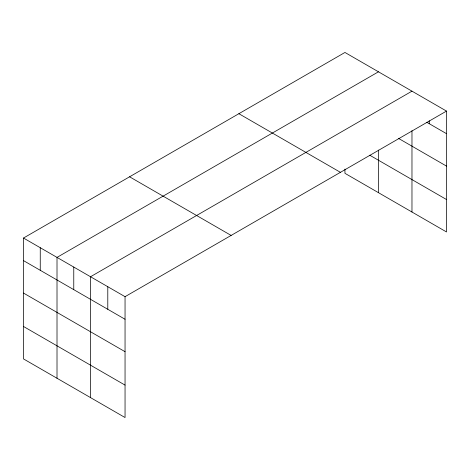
<?xml version="1.0" encoding="UTF-8"?>
<svg xmlns="http://www.w3.org/2000/svg" width="470" height="470" viewBox="0 0 470 470"><rect width="100%" height="100%" fill="white"/><g stroke="black" fill="none" stroke-linecap="round" stroke-linejoin="round"><path stroke-width="0.7" d="M23.5 238.043L125.049 296.676L125.049 417.542L23.5 358.91L23.5 238.043L344.951 52.458L446.5 111.09L446.5 231.957L344.951 173.324L344.951 169.094M378.462 71.804L57.011 257.396L57.011 378.262M411.973 91.157L90.522 276.742L90.522 397.608M125.049 296.676L446.5 111.09M426.772 122.276L446.5 133.668M398.319 138.286L446.5 166.104M369.772 155.223L446.5 199.521M238.872 113.705L340.421 172.331M129.579 176.802L231.128 235.429M23.5 260.627L125.049 319.259M23.5 293.063L125.049 351.689M23.5 326.48L125.049 385.106M429.239 120.79L429.239 123.704M411.973 130.66L411.973 212.023M378.462 150.071L378.462 192.671M107.789 286.706L107.789 309.289M73.767 267.066L73.767 289.649M40.255 247.719L40.255 270.303"/></g></svg>
